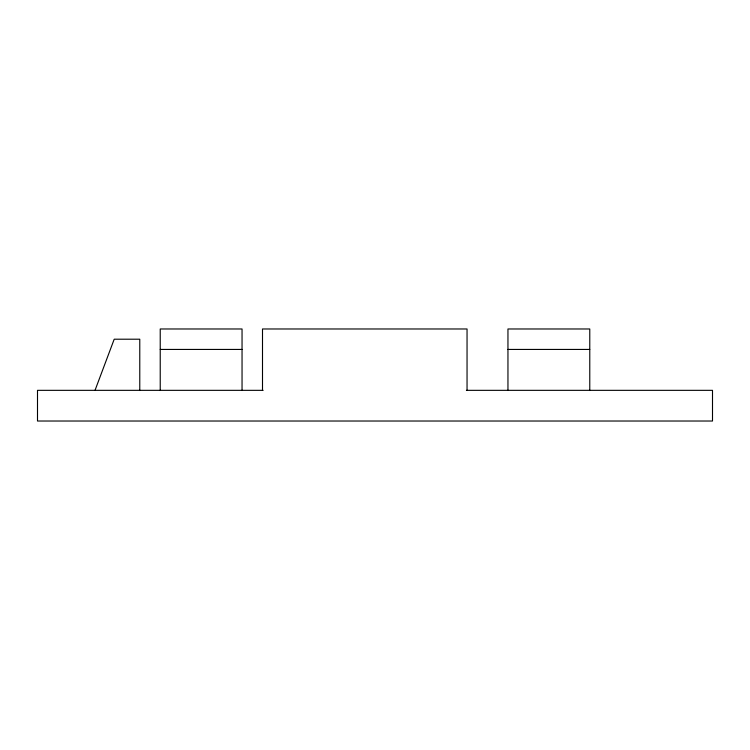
<?xml version="1.0" encoding="UTF-8"?>
<svg xmlns="http://www.w3.org/2000/svg" width="750" height="750" viewBox="0 0 750 750"><rect width="100%" height="100%" fill="white"/><g stroke="black" fill="none" stroke-linecap="round" stroke-linejoin="round"><path stroke-width="1.12" d="M95.025 390.338L114.206 339.206L139.772 339.206L139.772 390.338M160.228 349.434L242.044 349.434M507.956 349.434L589.772 349.434M263.128 390.338L37.5 390.338L37.5 421.022L712.5 421.022L712.5 390.338L466.406 390.338M589.772 390.338L589.772 328.978L507.956 328.978L507.956 390.338M467.044 390.338L467.044 328.978L262.5 328.978L262.5 390.338M242.044 390.338L242.044 328.978L160.228 328.978L160.228 390.338"/></g></svg>
